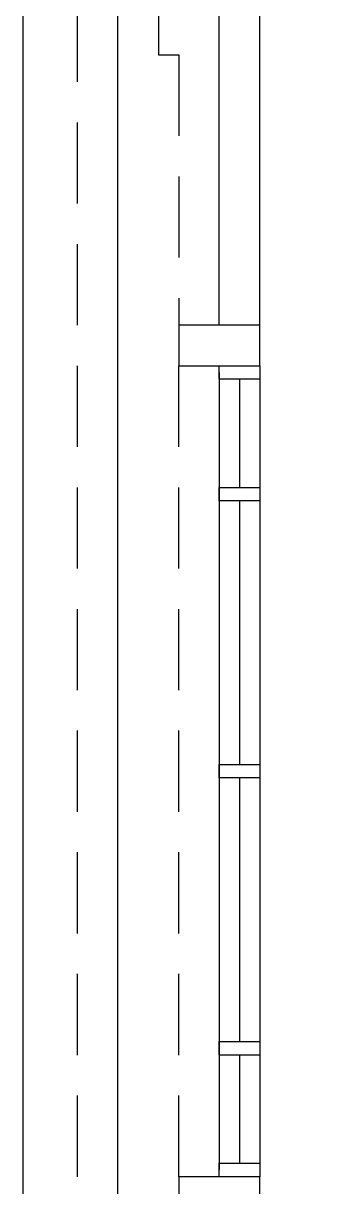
# Model space of a CAD drawing. Header units: inches. Extents: x -86408137 to 595769, y 1041006 to 3160331.
# Drawn here: x 393498 to 394598, y 1091532 to 1095836 of the extents above; entities that cross this region are included whole.
import ezdxf

# ---------------------------------------------------------------- set-up
doc = ezdxf.new("R2010")
doc.units = ezdxf.units.IN
doc.header["$MEASUREMENT"] = 0
doc.linetypes.add('HIDDEN', pattern=[0.375, 0.25, -0.125])
for name, color, linetype in [('LW', 2, 'Continuous'), ('WALL', 1, 'Continuous'), ('WIN', 9, 'Continuous')]:
    doc.layers.add(name, color=color, linetype=linetype)

# ---------------------------------------------------------------- blocks, each defined once
blk = doc.blocks.new('WIN')
at = {"layer": 'WIN', "color": 1}
for p, q in [((-2479668.1, -915154.6), (-2476718.1, -915154.6)), ((-2479643.1, -915229.6), (-2479243.1, -915229.6)), ((-2479193.1, -915229.6), (-2478218.1, -915229.6)), ((-2478168.1, -915229.6), (-2477193.1, -915229.6)), ((-2477143.1, -915229.6), (-2476743.1, -915229.6)), ((-2479668.1, -915304.6), (-2476718.1, -915304.6))]:
    blk.add_line(p, q, dxfattribs=at)
for points in [[(-2479693.1, -915304.6), (-2479643.1, -915304.6), (-2479643.1, -915154.6), (-2479693.1, -915154.6)], [(-2479243.1, -915304.6), (-2479193.1, -915304.6), (-2479193.1, -915154.6), (-2479243.1, -915154.6)], [(-2478218.1, -915304.6), (-2478168.1, -915304.6), (-2478168.1, -915154.6), (-2478218.1, -915154.6)], [(-2477193.1, -915304.6), (-2477143.1, -915304.6), (-2477143.1, -915154.6), (-2477193.1, -915154.6)], [(-2476743.1, -915304.6), (-2476693.1, -915304.6), (-2476693.1, -915154.6), (-2476743.1, -915154.6)]]:
    blk.add_lwpolyline(points, close=True, dxfattribs=at)

msp = doc.modelspace()

# ---------------------------------------------------------------- linework, layer by layer
at = {"layer": 'LW'}
for p, q in [((393497.7, 1083269.1), (393497.7, 1096869.1)), ((393847.7, 1083619.1), (393847.7, 1096519.1))]:
    msp.add_line(p, q, dxfattribs=at)
at = {"layer": 'LW', "linetype": 'HIDDEN', "ltscale": 1200}
for p, q in [((393697.7, 1083469.1), (393697.7, 1096669.1)), ((394072.7, 1091569.1), (394072.7, 1094569.1))]:
    msp.add_line(p, q, dxfattribs=at)
msp.add_lwpolyline([(394597.7, 1096294.1), (394597.7, 1096419.1), (393997.7, 1096419.1), (393997.7, 1095719.1), (394072.7, 1095719.1), (394072.7, 1094719.1)], dxfattribs=at)
at = {"layer": 'WALL'}
for p, q in [((394222.7, 1094719.1), (394222.7, 1095869.1)), ((394372.7, 1094569.1), (394372.7, 1095869.1)), ((394372.7, 1088569.1), (394372.7, 1091569.1))]:
    msp.add_line(p, q, dxfattribs=at)
for points in [[(394372.7, 1094569.1), (394372.7, 1094719.1), (394072.7, 1094719.1), (394072.7, 1094569.1)], [(394372.7, 1091419.1), (394372.7, 1091569.1), (394072.7, 1091569.1), (394072.7, 1091419.1)]]:
    msp.add_lwpolyline(points, close=True, dxfattribs=at)

# ---------------------------------------------------------------- block references
at = {"layer": 'WIN', "xscale": -1, "rotation": 90}
msp.add_blockref('WIN', (-520931.9, -1385124), dxfattribs=at)

doc.saveas('drawing.dxf')
